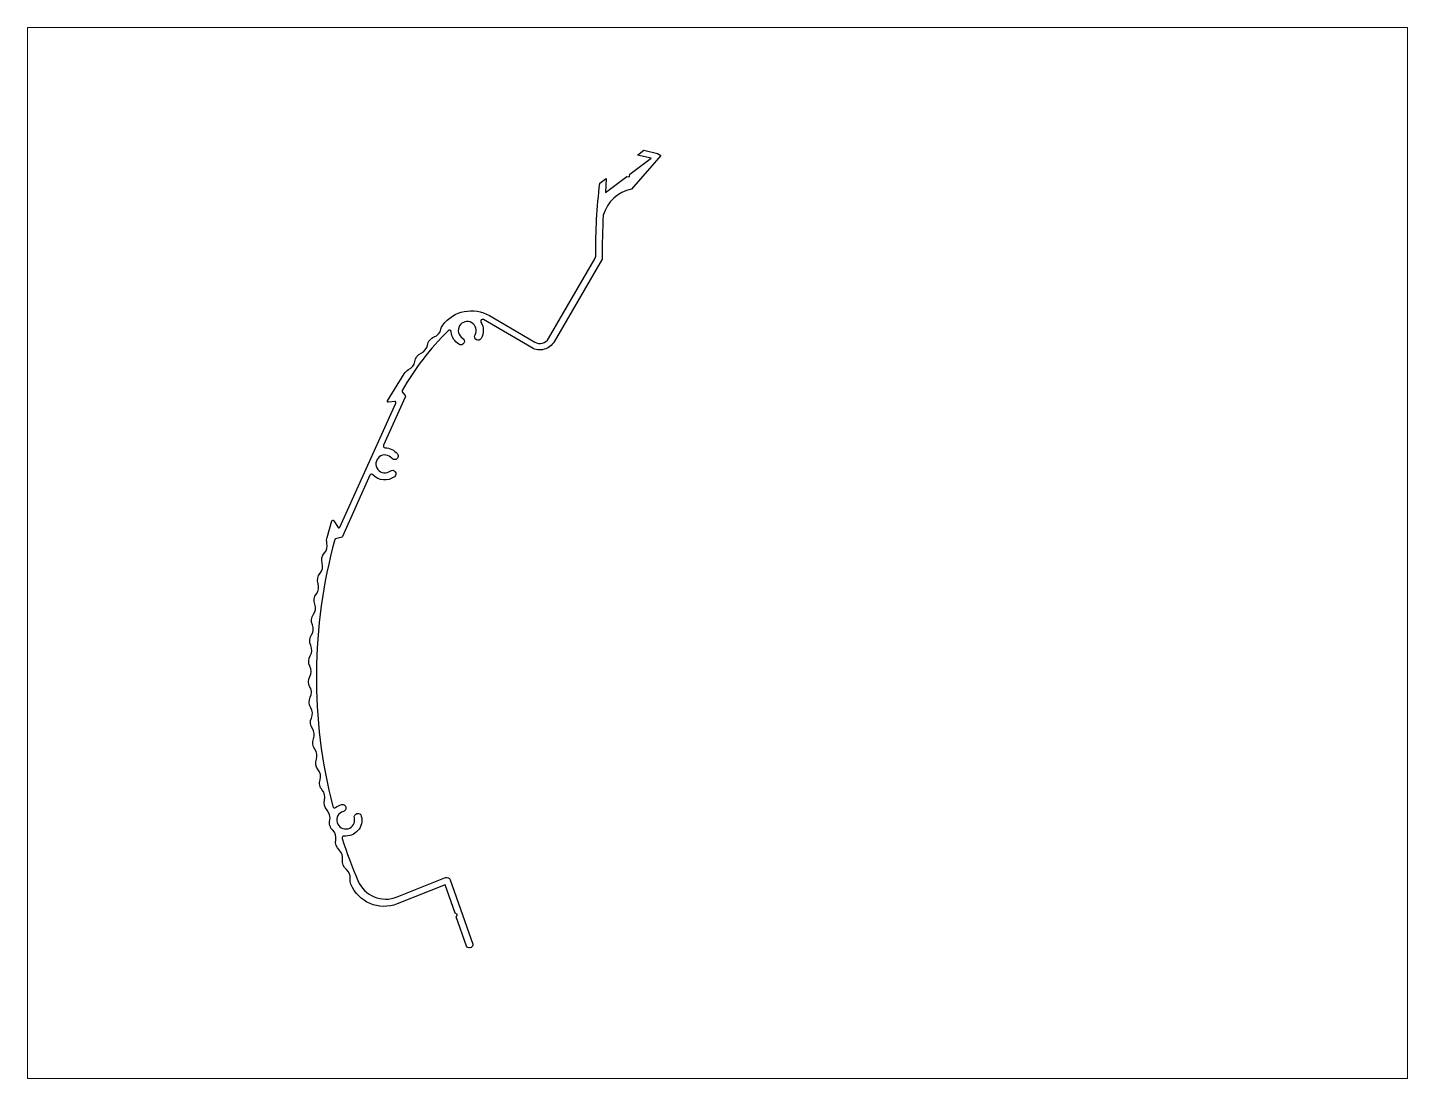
# Paper-space layout 'Layout1' of a CAD drawing. Extents: x 27 to 240, y 20 to 183.
# The model-space entities are those that its viewports show. They can reach past a viewport. Long polylines and large blocks are cut down to what shows.
import ezdxf

# ---------------------------------------------------------------- set-up
doc = ezdxf.new("R2010")
doc.units = 0
doc.header["$LTSCALE"] = 15
doc.layers.get('0').update_dxf_attribs({"linetype": 'CONTINUOUS'})

msp = doc.modelspace()

# ---------------------------------------------------------------- linework, layer by layer
at = {"color": 0, "linetype": 'CONTINUOUS', "ltscale": 0.05}
msp.add_lwpolyline([(82.7, 139.25, -0.637887), (83.24, 139.33), (84.48, 137.46, 0.634636), (84.93, 137.53), (100.6, 172.23, 0.583901), (100.3, 172.65), (98.58, 172.45, -0.626644), (98.29, 172.9), (102.9, 180.43, -0.145614), (104.17, 181.58, 0.252847), (105.86, 183.88, -0.263568), (107.65, 186.23, 0.252864), (109.43, 188.46, -0.263814), (111.32, 190.73, 0.252965), (113.19, 192.89, -0.106943), (113.72, 194.04, -0.380261), (126.75, 196.68), (139.45, 189.29, 0.414214), (143.28, 190.3), (156.22, 212.56, 0.135482), (156.5, 213.59, -0.033603), (157.61, 233.7), (159.37, 235.02), (159.19, 231.13), (165.17, 235.61), (165.87, 235.51), (165.97, 236.21), (171.96, 240.69), (168.18, 241.61), (169.94, 242.93), (173.72, 242.01), (174.66, 241.47), (166.44, 232.07, 0.276048), (158.58, 224.76, 0.020346), (158.31, 212.71, -0.137034), (158.24, 212.45), (144.84, 189.4, -0.414214), (138.55, 187.73), (125.06, 195.58, 0.778776), (124.38, 194.89, -0.272902), (124.45, 190.32, -1), (122.72, 191.3, 2.379796), (119.26, 190.39, -1), (118.24, 188.67, -0.241257), (116.06, 192.15, 0.657865), (115.19, 192.44, 0.070853), (102.36, 175.73, 0.294464), (102.38, 175.41), (103.15, 174.36, -0.270427), (103.21, 173.86), (97.14, 160.43, 0.539415), (97.59, 159.72, -0.224101), (101.03, 158.03, -1), (99.47, 156.78, 2.377137), (99.03, 153.23, -1), (100.24, 151.64, -0.38867), (94.19, 152.19, 0.539415), (93.36, 152.06), (85.63, 134.93, -0.235501), (85.21, 134.59), (83.74, 134.26, 0.276933), (83.52, 134.05, 0.130409), (82.96, 59.39, 0.54469), (83.76, 59.12, -0.102194), (85.38, 59.95, -1), (85.91, 58.02, 2.379796), (89, 56.23, -1), (90.94, 56.72, -0.523086), (86.09, 51.14, 0.54469), (85.56, 50.49, 0.021693), (89.99, 38.67, 0.407869), (100.97, 34.11), (114.48, 39.51, -0.427939), (115.79, 38.91), (122.07, 20.89, -0.430957), (121.6, 19.99), (121.22, 19.88, -0.397666), (120.36, 20.32), (117.49, 28.58), (117.79, 29.22), (117.16, 29.53), (114.37, 37.53), (101, 32.18, -0.412024), (88.03, 37.68, -0.125715), (87.82, 39.15, 0.252937), (86.76, 41.79, -0.263495), (85.7, 44.55, 0.253009), (84.74, 47.24, -0.263495), (83.8, 50.04, 0.253009), (82.94, 52.76, -0.263495), (82.11, 55.6, 0.253009), (81.36, 58.36, -0.263495), (80.64, 61.22, 0.253009), (80, 64, -0.263495), (79.39, 66.9, 0.253009), (78.86, 69.7, -0.263495), (78.37, 72.62, 0.253009), (77.95, 75.44, -0.263495), (77.57, 78.37, 0.253009), (77.27, 81.21, -0.263495), (77, 84.15, 0.253009), (76.81, 87, -0.263495), (76.66, 89.95, 0.253009), (76.58, 92.81, -0.263495), (76.55, 95.76, 0.253009), (76.58, 98.62, -0.263495), (76.66, 101.57, 0.253009), (76.8, 104.42, -0.263495), (77.01, 107.37, 0.253009), (77.26, 110.21, -0.263495), (77.58, 113.15, 0.253009), (77.94, 115.98, -0.263495), (78.37, 118.91, 0.253009), (78.85, 121.72, -0.263495), (79.4, 124.63, 0.253009), (79.98, 127.42, -0.263495), (80.64, 130.3, 0.253009), (81.34, 133.07, -0.133903), (81.36, 134.65)], format="xyb", close=True, dxfattribs=at)

psp = doc.layouts.get("Layout1")

# ---------------------------------------------------------------- viewports
at = {"layer": '0', "color": 0, "linetype": 'BYBLOCK', "ltscale": 0.05}
psp.add_viewport(center=(133.35, 101.6), size=(213.36, 162.56), view_center_point=(190.51, 130.3), view_height=293.8955, dxfattribs=at)

doc.saveas('drawing.dxf')
